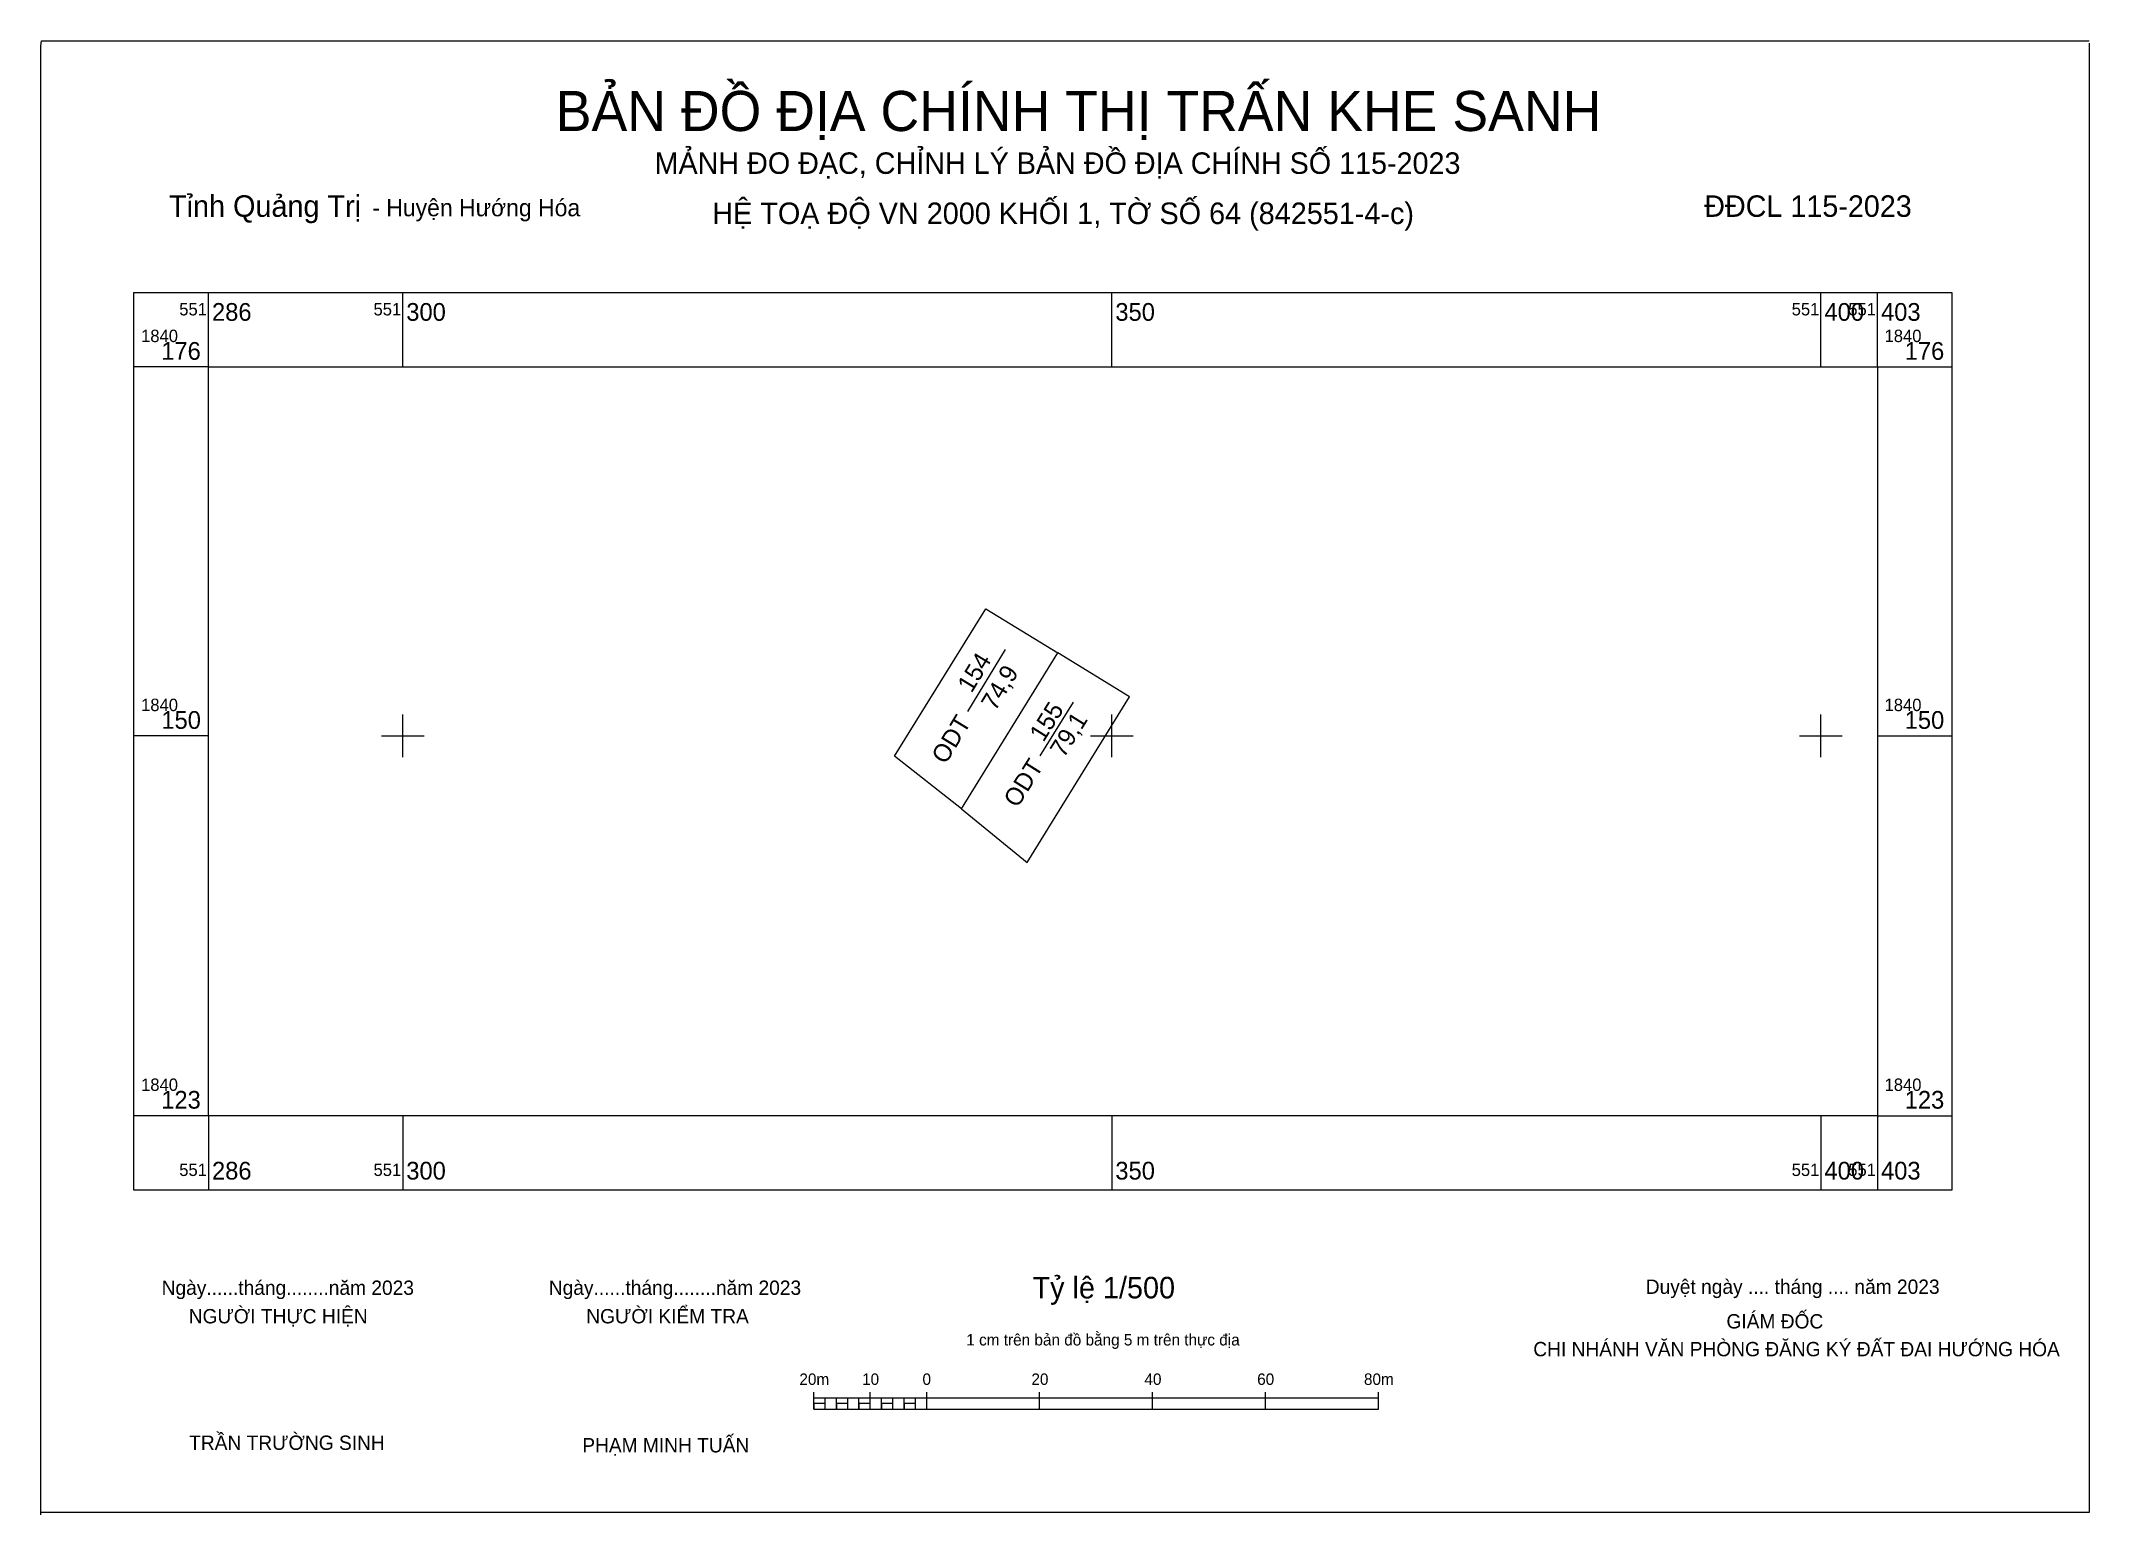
# Model space of a CAD drawing. Extents: x 551274 to 551419, y 1840095 to 1840199.
import ezdxf

# ---------------------------------------------------------------- set-up
doc = ezdxf.new("R2010")
doc.units = 0
for name, color, linetype in [('Level 10', 7, 'Continuous'), ('Level 13', 7, 'Continuous'), ('Level 2', 7, 'Continuous'), ('Level 22', 7, 'Continuous'), ('Level 4', 7, 'Continuous'), ('Level 63', 7, 'Continuous')]:
    doc.layers.add(name, color=color, linetype=linetype)

msp = doc.modelspace()

# ---------------------------------------------------------------- linework, layer by layer
at = {"layer": 'Level 10'}
msp.add_line((551339.39, 1840144.87), (551346.19, 1840155.86), dxfattribs=at)
for points in [[(551339.39, 1840144.87), (551334.67, 1840148.58), (551341.12, 1840158.97), (551346.19, 1840155.86)], [(551339.39, 1840144.87), (551344.04, 1840141.08), (551351.24, 1840152.76), (551346.19, 1840155.86)]]:
    msp.add_lwpolyline(points, dxfattribs=at)
at = {"layer": 'Level 13'}
for p, q in [((551339.84, 1840151.72), (551342.5, 1840156.09)), ((551344.94, 1840148.6), (551347.3, 1840152.37)), ((551328.99, 1840102.53), (551328.99, 1840103.74)), ((551328.99, 1840103.34), (551368.8, 1840103.34)), ((551329.78, 1840102.53), (551329.78, 1840103.34)), ((551330.58, 1840102.53), (551330.58, 1840103.34)), ((551331.38, 1840102.53), (551331.38, 1840103.34)), ((551332.17, 1840102.53), (551332.17, 1840103.34)), ((551332.97, 1840102.53), (551332.97, 1840103.74)), ((551333.77, 1840102.53), (551333.77, 1840103.34)), ((551334.56, 1840102.53), (551334.56, 1840103.34)), ((551335.36, 1840102.53), (551335.36, 1840103.34)), ((551336.15, 1840102.53), (551336.15, 1840103.34)), ((551336.95, 1840102.53), (551336.95, 1840103.74)), ((551344.91, 1840102.53), (551344.91, 1840103.74)), ((551352.87, 1840102.53), (551352.87, 1840103.74)), ((551360.84, 1840102.53), (551360.84, 1840103.74)), ((551368.8, 1840102.53), (551368.8, 1840103.74)), ((551328.99, 1840102.53), (551368.8, 1840102.53))]:
    msp.add_line(p, q, dxfattribs=at)
for points in [[(551328.99, 1840102.53), (551329.78, 1840102.53), (551329.78, 1840102.94), (551328.99, 1840102.94)], [(551330.58, 1840102.53), (551331.38, 1840102.53), (551331.38, 1840102.94), (551330.58, 1840102.94)], [(551332.17, 1840102.53), (551332.97, 1840102.53), (551332.97, 1840102.94), (551332.17, 1840102.94)], [(551333.77, 1840102.53), (551334.56, 1840102.53), (551334.56, 1840102.94), (551333.77, 1840102.94)], [(551335.36, 1840102.53), (551336.15, 1840102.53), (551336.15, 1840102.94), (551335.36, 1840102.94)]]:
    msp.add_lwpolyline(points, close=True, dxfattribs=at)
at = {"layer": 'Level 22'}
for p, q in [((551274.49, 1840198.66), (551274.53, 1840199)), ((551274.49, 1840095.07), (551274.49, 1840198.66)), ((551274.53, 1840199), (551418.91, 1840199)), ((551418.91, 1840198.84), (551418.91, 1840095.25)), ((551418.91, 1840095.25), (551274.53, 1840095.25))]:
    msp.add_line(p, q, dxfattribs=at)
at = {"layer": 'Level 63'}
for p, q in [((551286.3, 1840176.02), (551286.3, 1840181.27)), ((551300, 1840176.02), (551300, 1840181.27)), ((551350, 1840176.02), (551350, 1840181.27)), ((551400, 1840176.02), (551400, 1840181.27)), ((551403.99, 1840176.02), (551403.99, 1840181.27)), ((551286.3, 1840176.02), (551281.05, 1840176.02)), ((551403.99, 1840176.02), (551409.24, 1840176.02)), ((551300, 1840148.5), (551300, 1840151.5)), ((551350, 1840148.5), (551350, 1840151.5)), ((551400, 1840148.5), (551400, 1840151.5)), ((551286.3, 1840150), (551281.05, 1840150)), ((551298.5, 1840150), (551301.5, 1840150)), ((551348.5, 1840150), (551351.5, 1840150)), ((551398.5, 1840150), (551401.5, 1840150)), ((551403.99, 1840150), (551409.24, 1840150)), ((551286.3, 1840123.22), (551281.05, 1840123.22)), ((551286.3, 1840123.22), (551286.3, 1840117.97)), ((551300, 1840123.22), (551300, 1840117.97)), ((551350, 1840123.22), (551350, 1840117.97)), ((551400, 1840123.22), (551400, 1840117.97)), ((551403.99, 1840123.22), (551403.99, 1840117.97)), ((551403.99, 1840123.22), (551409.24, 1840123.22))]:
    msp.add_line(p, q, dxfattribs=at)
for points in [[(551281.05, 1840181.27), (551409.24, 1840181.27), (551409.24, 1840117.97), (551281.05, 1840117.97), (551281.05, 1840181.27)], [(551286.3, 1840176.02), (551403.99, 1840176.02), (551403.99, 1840123.22), (551286.3, 1840123.22), (551286.3, 1840176.02)]]:
    msp.add_lwpolyline(points, dxfattribs=at)

# ---------------------------------------------------------------- texts
at = {"layer": 'Level 13'}
for s, height, p in [('BẢN ĐỒ ĐỊA CHÍNH THỊ TRẤN KHE SANH', 2.827, (551310.79, 1840192.65)), ('MẢNH ĐO ĐẠC, CHỈNH LÝ BẢN ĐỒ ĐỊA CHÍNH SỐ 115-2023', 1.5143, (551317.76, 1840189.63)), ('Tỉnh Quảng Trị', 1.5185, (551283.52, 1840186.6)), ('- Huyện Hướng Hóa', 1.2116, (551297.85, 1840186.64)), ('HỆ TOẠ ĐỘ VN 2000 KHỐI 1, TỜ SỐ 64 (842551-4-c)', 1.5185, (551321.83, 1840186.09)), (' ĐĐCL 115-2023', 1.5143, (551391.21, 1840186.6)), ('Ngày......tháng........năm 2023', 1.0099, (551283, 1840110.59)), ('Ngày......tháng........năm 2023', 1.0099, (551310.3, 1840110.59)), ('Tỷ lệ 1/500', 1.5189, (551344.41, 1840110.34)), ('Duyệt ngày .... tháng .... năm 2023', 1.0099, (551387.65, 1840110.66)), ('NGƯỜI THỰC HIỆN', 1.0099, (551284.91, 1840108.58)), ('NGƯỜI KIỂM TRA', 1.0099, (551312.94, 1840108.58)), ('GIÁM ĐỐC', 1.01, (551393.34, 1840108.22)), ('1 cm trên bản đồ bằng 5 m trên thực địa', 0.8078, (551339.74, 1840107.02)), ('CHI NHÁNH VĂN PHÒNG ĐĂNG KÝ ĐẤT ĐAI HƯỚNG HÓA', 1.0099, (551379.72, 1840106.26)), ('20m', 0.808, (551327.97, 1840104.24)), ('10', 0.808, (551332.39, 1840104.24)), ('0', 0.808, (551336.65, 1840104.24)), ('20', 0.808, (551344.33, 1840104.24)), ('40', 0.808, (551352.3, 1840104.24)), ('60', 0.808, (551360.25, 1840104.24)), ('80m', 0.808, (551367.78, 1840104.24)), ('TRẦN TRƯỜNG SINH', 1.0099, (551284.94, 1840099.66)), ('PHẠM MINH TUẤN', 1.0099, (551312.66, 1840099.48))]:
    msp.add_text(s, height=height, dxfattribs=at).set_placement(p)
for s, rotation, p in [('154', 58.7388, (551340.11, 1840152.97)), ('155', 57.9446, (551345.18, 1840149.51))]:
    msp.add_text(s, height=1.25, rotation=rotation, dxfattribs=at).set_placement(p)
at = {"layer": 'Level 2'}
for rotation, p in [(58.7388, (551338.28, 1840147.94)), (57.9446, (551343.35, 1840144.87))]:
    msp.add_text('ODT', height=1.25, rotation=rotation, dxfattribs=at).set_placement(p)
at = {"layer": 'Level 4'}
for s, rotation, p in [('74,9', 58.7388, (551341.78, 1840151.7)), ('79,1', 57.9446, (551346.62, 1840148.4))]:
    msp.add_text(s, height=1.25, rotation=rotation, dxfattribs=at).set_placement(p)
at = {"layer": 'Level 63'}
for s, height, p in [('551', 0.875, (551284.24, 1840179.65)), ('286', 1.25, (551286.55, 1840179.27)), ('551', 0.875, (551297.94, 1840179.65)), ('300', 1.25, (551300.25, 1840179.27)), ('350', 1.25, (551350.25, 1840179.27)), ('551', 0.875, (551397.94, 1840179.65)), ('400', 1.25, (551400.25, 1840179.27)), ('551', 0.875, (551401.93, 1840179.65)), ('403', 1.25, (551404.24, 1840179.27)), ('1840', 0.875, (551281.55, 1840177.77)), ('1840', 0.875, (551404.49, 1840177.77)), ('176', 1.25, (551282.97, 1840176.52)), ('176', 1.25, (551405.91, 1840176.52)), ('1840', 0.875, (551281.55, 1840151.75)), ('1840', 0.875, (551404.49, 1840151.75)), ('150', 1.25, (551282.98, 1840150.5)), ('150', 1.25, (551405.91, 1840150.5)), ('1840', 0.875, (551281.55, 1840124.97)), ('1840', 0.875, (551404.49, 1840124.97)), ('123', 1.25, (551282.97, 1840123.72)), ('123', 1.25, (551405.91, 1840123.72)), ('551', 0.875, (551284.24, 1840118.97)), ('286', 1.25, (551286.55, 1840118.72)), ('551', 0.875, (551297.94, 1840118.97)), ('300', 1.25, (551300.25, 1840118.72)), ('350', 1.25, (551350.25, 1840118.72)), ('551', 0.875, (551397.94, 1840118.97)), ('400', 1.25, (551400.25, 1840118.72)), ('551', 0.875, (551401.93, 1840118.97)), ('403', 1.25, (551404.24, 1840118.72))]:
    msp.add_text(s, height=height, dxfattribs=at).set_placement(p)

doc.saveas('drawing.dxf')
